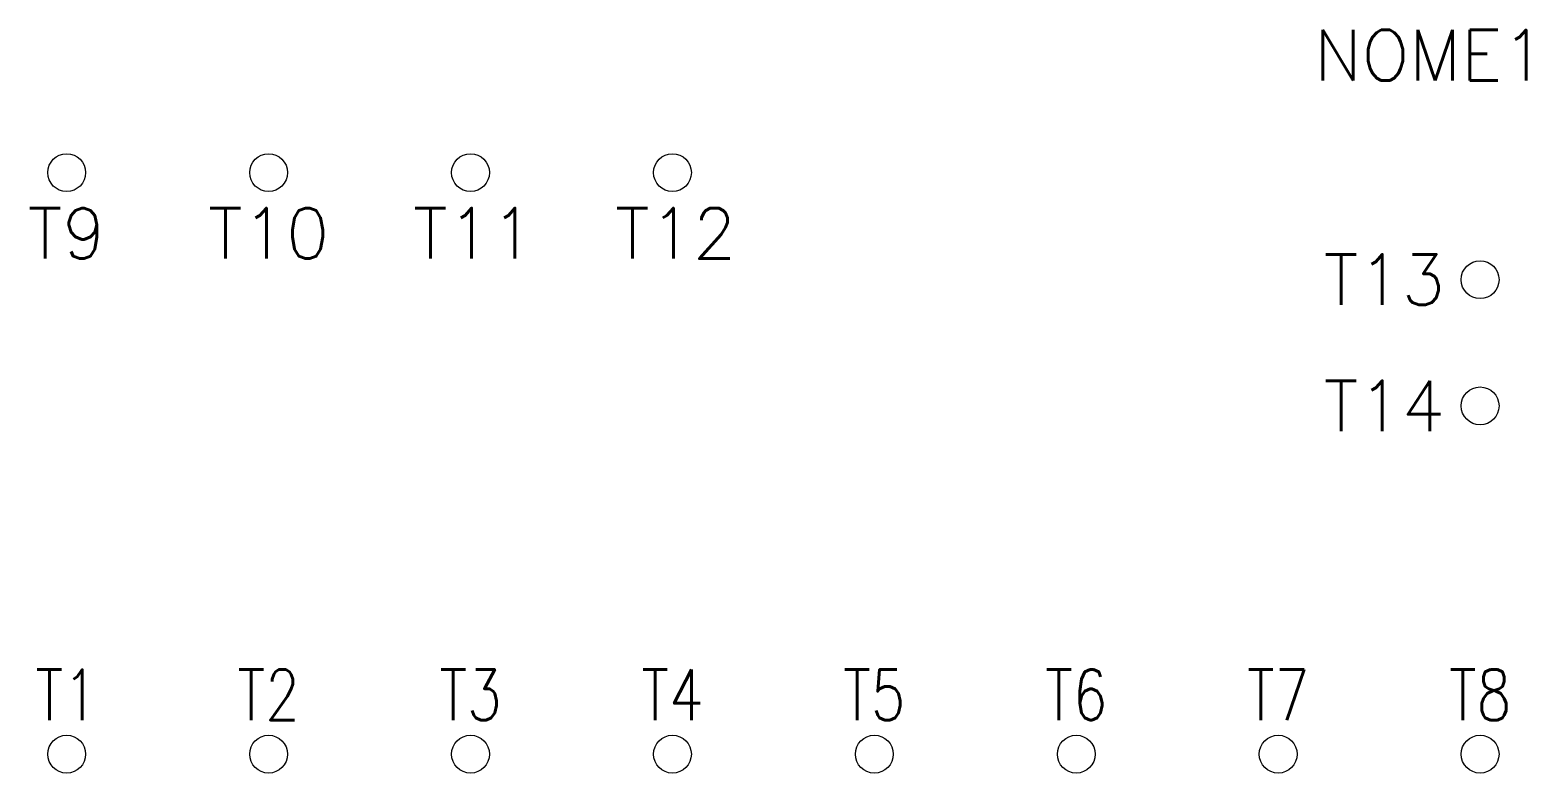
# Model space of a CAD drawing. Header units: millimetres. Extents: x -1.5 to 57.8, y -24.5 to 4.9.
import ezdxf
from ezdxf.enums import TextEntityAlignment as Align

# ---------------------------------------------------------------- set-up
doc = ezdxf.new("R2010")
doc.units = ezdxf.units.MM
doc.styles.add('ROMANS', font='romans')

msp = doc.modelspace()

# ---------------------------------------------------------------- linework, layer by layer
for centre in [(0, -0.75), (8, -0.75), (16, -0.75), (24, -0.75), (56, -4.992), (56, -9.992), (0, -23.788), (8, -23.788), (16, -23.788), (24, -23.788), (32, -23.788), (40, -23.788), (48, -23.788), (56, -23.788)]:
    msp.add_circle(centre, 0.75)

# ---------------------------------------------------------------- texts
at = {"lineweight": -3, "style": 'ROMANS'}
msp.add_attdef('NOME1', text='', height=2, dxfattribs=at).set_placement((58.593, 2.303), align=Align.BOTTOM_RIGHT)
for tag, p in [('T9', (0, -2.157)), ('T10', (8, -2.157)), ('T11', (16.127, -2.157)), ('T12', (24.127, -2.157))]:
    msp.add_attdef(tag, text='', height=2, dxfattribs=at).set_placement(p, align=Align.TOP_CENTER)
for tag, p in [('T13', (54.607, -4.992)), ('T14', (54.607, -9.992))]:
    msp.add_attdef(tag, text='', height=2, dxfattribs=at).set_placement(p, align=Align.MIDDLE_RIGHT)
at = {"lineweight": -3, "style": 'ROMANS', "width": 0.8}
for tag, p in [('T1', (0, -23.038)), ('T2', (8, -23.038)), ('T3', (16, -23.038)), ('T4', (24, -23.038)), ('T5', (32, -23.038)), ('T6', (40, -23.038)), ('T7', (48, -23.038)), ('T8', (56, -23.038))]:
    msp.add_attdef(tag, text='', height=2, dxfattribs=at).set_placement(p, align=Align.BOTTOM_CENTER)

doc.saveas('drawing.dxf')
